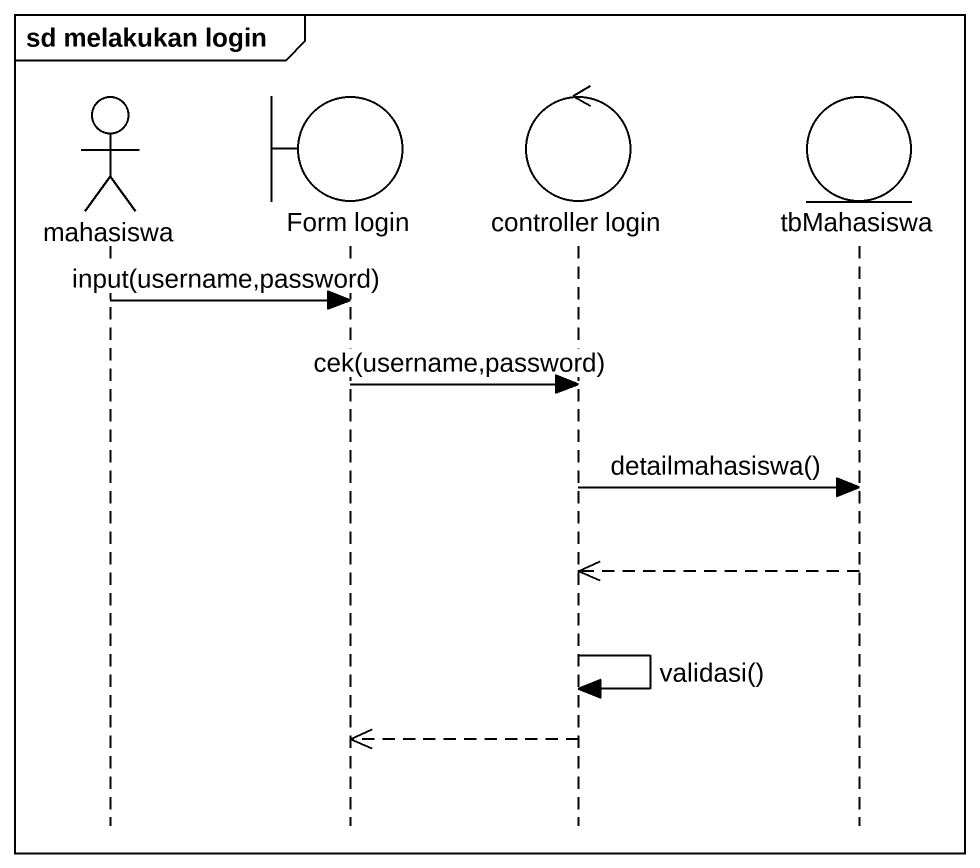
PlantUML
@startuml
mainframe sd melakukan login
hide footbox
actor mahasiswa
boundary "Form login" as Form_login
control "controller login" as controller_login
entity tbMahasiswa

mahasiswa -> Form_login : input(username,password)
Form_login -> controller_login : cek(username,password)
controller_login -> tbMahasiswa : detailmahasiswa()
tbMahasiswa -->> controller_login
controller_login -> controller_login : validasi()
controller_login -->> Form_login
@enduml
